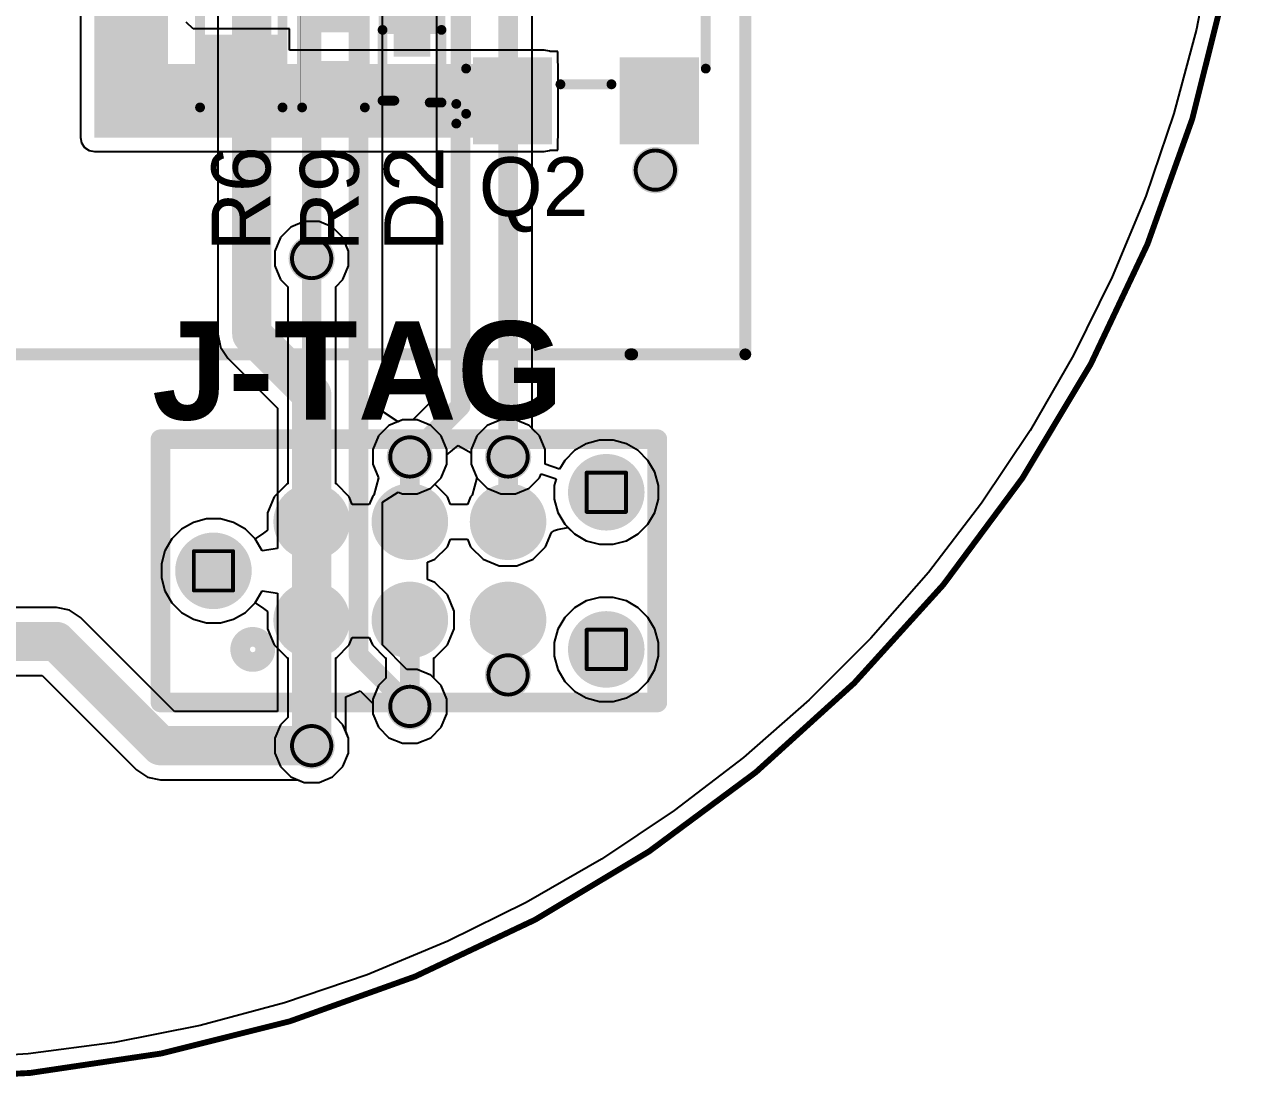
# Model space of a CAD drawing. Header units: inches. Extents: x -18 to 345, y -18 to 43.
# Drawn here: x 1.65 to 17.54, y -17.54 to -3.86 of the extents above; entities that cross this region are included whole.
import ezdxf

# ---------------------------------------------------------------- set-up
doc = ezdxf.new("R2010")
doc.units = ezdxf.units.IN
for name, color, linetype in [('Board Outline', 216, 'Continuous'), ('Bottom Layer', 5, 'Continuous'), ('Bottom Overlay', 54, 'Continuous'), ('Bottom Solder', 6, 'Continuous'), ('Drill Drawing', 1, 'Continuous'), ('Pad Holes', 156, 'Continuous'), ('Top Layer', 1, 'Continuous'), ('Top Overlay', 2, 'Continuous'), ('Top Paste', 8, 'Continuous'), ('Top Solder', 216, 'Continuous'), ('Via Holes', 16, 'Continuous')]:
    doc.layers.add(name, color=color, linetype=linetype)
doc.styles.add('Arial', font='', dxfattribs={"height": 0.2})
doc.styles.add('Arial_Bold', font='', dxfattribs={"height": 0.2})
doc.styles.get('Arial').set_extended_font_data('Arial')
doc.styles.get('Arial_Bold').set_extended_font_data('Arial', bold=True)

# ---------------------------------------------------------------- blocks, each defined once
blk = doc.blocks.new('R___0402_12')
at = {"layer": 'Top Layer'}
for points in [[(-0.699, -0.318), (-0.699, 0.317), (-0.241, 0.317), (-0.241, -0.318)], [(0.241, -0.318), (0.241, 0.317), (0.699, 0.317), (0.699, -0.318)]]:
    blk.add_hatch(color=1, dxfattribs=at).paths.add_polyline_path(points)
at = {"layer": 'Top Paste'}
for points in [[(-0.699, -0.318), (-0.699, 0.317), (-0.241, 0.317), (-0.241, -0.318)], [(0.241, -0.318), (0.241, 0.317), (0.699, 0.317), (0.699, -0.318)]]:
    blk.add_hatch(color=8, dxfattribs=at).paths.add_polyline_path(points)
at = {"layer": 'Top Solder'}
for points in [[(-0.754, -0.373), (-0.754, 0.373), (-0.186, 0.373), (-0.186, -0.373)], [(0.186, -0.373), (0.186, 0.373), (0.754, 0.373), (0.754, -0.373)]]:
    blk.add_hatch(color=216, dxfattribs=at).paths.add_polyline_path(points)
at = {"layer": 'Top Overlay'}
for points in [[(-0.787, -0.406, 0.127, 0.127, 0), (-0.787, 0.406, 0.127, 0.127, 0)], [(0.787, 0.406, 0.127, 0.127, 0), (-0.787, 0.406, 0.127, 0.127, 0)], [(0.787, -0.406, 0.127, 0.127, 0), (0.787, 0.406, 0.127, 0.127, 0)], [(0.787, -0.406, 0.127, 0.127, 0), (-0.787, -0.406, 0.127, 0.127, 0)], [(0.813, -0.432, 0.00323, 0.00323, 0), (-0.813, -0.432, 0.00323, 0.00323, 0)]]:
    blk.add_lwpolyline(points, format="xyseb", dxfattribs=at)
for points in [[(-0.819, 0.406, 0.0635, 0.0635, 1), (-0.756, 0.406, 0.0635, 0.0635, 1)], [(-0.819, 0.406, 0.0635, 0.0635, 1), (-0.756, 0.406, 0.0635, 0.0635, 1)], [(0.756, 0.406, 0.0635, 0.0635, 1), (0.819, 0.406, 0.0635, 0.0635, 1)], [(0.756, 0.406, 0.0635, 0.0635, 1), (0.819, 0.406, 0.0635, 0.0635, 1)], [(-0.819, -0.406, 0.0635, 0.0635, 1), (-0.756, -0.406, 0.0635, 0.0635, 1)], [(-0.819, -0.406, 0.0635, 0.0635, 1), (-0.756, -0.406, 0.0635, 0.0635, 1)], [(-0.814, -0.432, 0.00161, 0.00161, 1), (-0.812, -0.432, 0.00161, 0.00161, 1)], [(0.756, -0.406, 0.0635, 0.0635, 1), (0.819, -0.406, 0.0635, 0.0635, 1)], [(0.756, -0.406, 0.0635, 0.0635, 1), (0.819, -0.406, 0.0635, 0.0635, 1)], [(0.812, -0.432, 0.00161, 0.00161, 1), (0.814, -0.432, 0.00161, 0.00161, 1)]]:
    blk.add_lwpolyline(points, format="xyseb", close=True, dxfattribs=at)
blk = doc.blocks.new('R___0603_15')
at = {"layer": 'Top Layer'}
for points in [[(-0.381, 0.4445), (-0.381, -0.4445), (-1.143, -0.4445), (-1.143, 0.4445)], [(1.143, 0.4445), (1.143, -0.4445), (0.381, -0.4445), (0.381, 0.4445)]]:
    blk.add_hatch(color=1, dxfattribs=at).paths.add_polyline_path(points)
at = {"layer": 'Top Paste'}
for points in [[(-0.381, 0.4445), (-0.381, -0.4445), (-1.143, -0.4445), (-1.143, 0.4445)], [(1.143, 0.4445), (1.143, -0.4445), (0.381, -0.4445), (0.381, 0.4445)]]:
    blk.add_hatch(color=8, dxfattribs=at).paths.add_polyline_path(points)
at = {"layer": 'Top Solder'}
for points in [[(-0.2794, 0.5461), (-0.2794, -0.5461), (-1.2446, -0.5461), (-1.2446, 0.5461)], [(1.2446, 0.5461), (1.2446, -0.5461), (0.2794, -0.5461), (0.2794, 0.5461)]]:
    blk.add_hatch(color=216, dxfattribs=at).paths.add_polyline_path(points)
at = {"layer": 'Top Overlay'}
for points in [[(-1.2192, 0.5334, 0.127, 0.127, 0), (1.2192, 0.5334, 0.127, 0.127, 0)], [(-1.2192, 0.5334, 0.127, 0.127, 0), (-1.2192, -0.5334, 0.127, 0.127, 0)], [(1.2192, 0.5334, 0.127, 0.127, 0), (1.2192, -0.5334, 0.127, 0.127, 0)], [(-1.2192, -0.5334, 0.127, 0.127, 0), (1.2192, -0.5334, 0.127, 0.127, 0)]]:
    blk.add_lwpolyline(points, format="xyseb", dxfattribs=at)
for points in [[(-1.25095, 0.5334, 0.0635, 0.0635, 1), (-1.18745, 0.5334, 0.0635, 0.0635, 1)], [(-1.25095, 0.5334, 0.0635, 0.0635, 1), (-1.18745, 0.5334, 0.0635, 0.0635, 1)], [(1.18745, 0.5334, 0.0635, 0.0635, 1), (1.25095, 0.5334, 0.0635, 0.0635, 1)], [(1.18745, 0.5334, 0.0635, 0.0635, 1), (1.25095, 0.5334, 0.0635, 0.0635, 1)], [(-1.25095, -0.5334, 0.0635, 0.0635, 1), (-1.18745, -0.5334, 0.0635, 0.0635, 1)], [(-1.25095, -0.5334, 0.0635, 0.0635, 1), (-1.18745, -0.5334, 0.0635, 0.0635, 1)], [(1.18745, -0.5334, 0.0635, 0.0635, 1), (1.25095, -0.5334, 0.0635, 0.0635, 1)], [(1.18745, -0.5334, 0.0635, 0.0635, 1), (1.25095, -0.5334, 0.0635, 0.0635, 1)]]:
    blk.add_lwpolyline(points, format="xyseb", close=True, dxfattribs=at)
blk = doc.blocks.new('SOT_23_21')
at = {"layer": 'Top Layer'}
for points in [[(-0.41, 1.46), (0.41, 1.46), (0.41, 0.54), (-0.41, 0.54)], [(-1.36, -0.54), (-0.54, -0.54), (-0.54, -1.46), (-1.36, -1.46)], [(0.54, -0.54), (1.36, -0.54), (1.36, -1.46), (0.54, -1.46)]]:
    blk.add_hatch(color=1, dxfattribs=at).paths.add_polyline_path(points)
at = {"layer": 'Top Paste'}
for points in [[(-0.41, 1.46), (0.41, 1.46), (0.41, 0.54), (-0.41, 0.54)], [(-1.36, -0.54), (-0.54, -0.54), (-0.54, -1.46), (-1.36, -1.46)], [(0.54, -0.54), (1.36, -0.54), (1.36, -1.46), (0.54, -1.46)]]:
    blk.add_hatch(color=8, dxfattribs=at).paths.add_polyline_path(points)
at = {"layer": 'Top Solder'}
for points in [[(-0.512, 1.562), (0.512, 1.562), (0.512, 0.438), (-0.512, 0.438)], [(-1.462, -0.438), (-0.438, -0.438), (-0.438, -1.562), (-1.462, -1.562)], [(0.438, -0.438), (1.462, -0.438), (1.462, -1.562), (0.438, -1.562)]]:
    blk.add_hatch(color=216, dxfattribs=at).paths.add_polyline_path(points)
at = {"layer": 'Top Overlay'}
for points in [[(-1.549, -0.584, 0.127, 0.127, 0), (-1.549, 0.813, 0.127, 0.127, 0)], [(-1.549, 0.813, 0.127, 0.127, 0), (-0.559, 0.813, 0.127, 0.127, 0)], [(0.559, 0.813, 0.127, 0.127, 0), (1.549, 0.813, 0.127, 0.127, 0)], [(1.549, -0.584, 0.127, 0.127, 0), (1.549, 0.813, 0.127, 0.127, 0)], [(-0.33, -0.787, 0.127, 0.127, 0), (0.33, -0.787, 0.127, 0.127, 0)], [(-1.676, -1.041, 0.127, 0.127, 0), (-1.549, -1.168, 0.127, 0.127, 0)], [(-1.676, -1.295, 0.127, 0.127, 0), (-1.676, -1.041, 0.127, 0.127, 0)], [(-1.676, -1.295, 0.127, 0.127, 0), (-1.549, -1.168, 0.127, 0.127, 0)]]:
    blk.add_lwpolyline(points, format="xyseb", dxfattribs=at)
for points in [[(-1.581, 0.813, 0.0635, 0.0635, 1), (-1.518, 0.813, 0.0635, 0.0635, 1)], [(-1.581, 0.813, 0.0635, 0.0635, 1), (-1.518, 0.813, 0.0635, 0.0635, 1)], [(-0.591, 0.813, 0.0635, 0.0635, 1), (-0.527, 0.813, 0.0635, 0.0635, 1)], [(0.527, 0.813, 0.0635, 0.0635, 1), (0.591, 0.813, 0.0635, 0.0635, 1)], [(1.518, 0.813, 0.0635, 0.0635, 1), (1.581, 0.813, 0.0635, 0.0635, 1)], [(1.518, 0.813, 0.0635, 0.0635, 1), (1.581, 0.813, 0.0635, 0.0635, 1)], [(-1.581, -0.584, 0.0635, 0.0635, 1), (-1.518, -0.584, 0.0635, 0.0635, 1)], [(1.518, -0.584, 0.0635, 0.0635, 1), (1.581, -0.584, 0.0635, 0.0635, 1)], [(-0.362, -0.787, 0.0635, 0.0635, 1), (-0.298, -0.787, 0.0635, 0.0635, 1)], [(0.298, -0.787, 0.0635, 0.0635, 1), (0.362, -0.787, 0.0635, 0.0635, 1)], [(-1.708, -1.041, 0.0635, 0.0635, 1), (-1.645, -1.041, 0.0635, 0.0635, 1)], [(-1.708, -1.041, 0.0635, 0.0635, 1), (-1.645, -1.041, 0.0635, 0.0635, 1)], [(-1.581, -1.168, 0.0635, 0.0635, 1), (-1.518, -1.168, 0.0635, 0.0635, 1)], [(-1.581, -1.168, 0.0635, 0.0635, 1), (-1.518, -1.168, 0.0635, 0.0635, 1)], [(-1.708, -1.295, 0.0635, 0.0635, 1), (-1.645, -1.295, 0.0635, 0.0635, 1)], [(-1.708, -1.295, 0.0635, 0.0635, 1), (-1.645, -1.295, 0.0635, 0.0635, 1)]]:
    blk.add_lwpolyline(points, format="xyseb", close=True, dxfattribs=at)
blk = doc.blocks.new('CR2032_BS_6_1_B_25')
at = {"layer": 'Bottom Overlay'}
for points in [[(10.967, -8.122, 0.152, 0.152, 0), (10.967, -2.029, 0.152, 0.152, 0)], [(-11.286, -8.122, 0.152, 0.152, 0), (10.967, -8.122, 0.152, 0.152, 0)], [(9.481, -8.122, 0.152, 0.152, 0), (9.505, -8.122, 0.152, 0.152, 0)]]:
    blk.add_lwpolyline(points, format="xyseb", dxfattribs=at)
for points in [[(9.443, -8.122, 0.076, 0.076, 1), (9.519, -8.122, 0.076, 0.076, 1)], [(9.467, -8.122, 0.076, 0.076, 1), (9.543, -8.122, 0.076, 0.076, 1)], [(10.929, -8.122, 0.0762, 0.0762, 1), (11.005, -8.122, 0.0762, 0.0762, 1)], [(10.929, -8.122, 0.0762, 0.0762, 1), (11.005, -8.122, 0.0762, 0.0762, 1)]]:
    blk.add_lwpolyline(points, format="xyseb", close=True, dxfattribs=at)
blk = doc.blocks.new('TC2030_IDC_NL__26')
at = {"layer": 'Bottom Solder'}
h = blk.add_hatch(color=6, dxfattribs=at)
edge = h.paths.add_edge_path()
edge.add_arc((2.54, 1.016), 0.102, 0, 360)
h = blk.add_hatch(color=6, dxfattribs=at)
edge = h.paths.add_edge_path()
edge.add_arc((-2.54, 0), 0.102, 0, 360)
h = blk.add_hatch(color=6, dxfattribs=at)
edge = h.paths.add_edge_path()
edge.add_arc((2.54, -1.016), 0.102, 0, 360)
at = {"layer": 'Pad Holes'}
h = blk.add_hatch(color=7, dxfattribs=at)
edge = h.paths.add_edge_path()
edge.add_arc((2.54, 1.016), 0.495, 0, 360)
h = blk.add_hatch(color=7, dxfattribs=at)
edge = h.paths.add_edge_path()
edge.add_arc((-2.54, 0), 0.495, 0, 360)
h = blk.add_hatch(color=7, dxfattribs=at)
edge = h.paths.add_edge_path()
edge.add_arc((2.54, -1.016), 0.495, 0, 360)
at = {"layer": 'Top Layer'}
h = blk.add_hatch(color=1, dxfattribs=at)
edge = h.paths.add_edge_path()
edge.add_arc((-1.27, 0.635), 0.393, 0, 360)
h = blk.add_hatch(color=1, dxfattribs=at)
edge = h.paths.add_edge_path()
edge.add_arc((0, 0.635), 0.393, 0, 360)
h = blk.add_hatch(color=1, dxfattribs=at)
edge = h.paths.add_edge_path()
edge.add_arc((1.27, 0.635), 0.393, 0, 360)
h = blk.add_hatch(color=1, dxfattribs=at)
edge = h.paths.add_edge_path()
edge.add_arc((-1.27, -0.635), 0.393, 0, 360)
h = blk.add_hatch(color=1, dxfattribs=at)
edge = h.paths.add_edge_path()
edge.add_arc((-1.27, -0.635), 0.393, 0, 360)
h = blk.add_hatch(color=1, dxfattribs=at)
edge = h.paths.add_edge_path()
edge.add_arc((0, -0.635), 0.393, 0, 360)
h = blk.add_hatch(color=1, dxfattribs=at)
edge = h.paths.add_edge_path()
edge.add_arc((1.27, -0.635), 0.393, 0, 360)
at = {"layer": 'Top Paste'}
h = blk.add_hatch(color=8, dxfattribs=at)
edge = h.paths.add_edge_path()
edge.add_arc((-1.27, 0.635), 0.393, 0, 360)
h = blk.add_hatch(color=8, dxfattribs=at)
edge = h.paths.add_edge_path()
edge.add_arc((0, 0.635), 0.393, 0, 360)
h = blk.add_hatch(color=8, dxfattribs=at)
edge = h.paths.add_edge_path()
edge.add_arc((1.27, 0.635), 0.393, 0, 360)
h = blk.add_hatch(color=8, dxfattribs=at)
edge = h.paths.add_edge_path()
edge.add_arc((-1.27, -0.635), 0.393, 0, 360)
h = blk.add_hatch(color=8, dxfattribs=at)
edge = h.paths.add_edge_path()
edge.add_arc((-1.27, -0.635), 0.393, 0, 360)
h = blk.add_hatch(color=8, dxfattribs=at)
edge = h.paths.add_edge_path()
edge.add_arc((0, -0.635), 0.393, 0, 360)
h = blk.add_hatch(color=8, dxfattribs=at)
edge = h.paths.add_edge_path()
edge.add_arc((1.27, -0.635), 0.393, 0, 360)
at = {"layer": 'Top Solder'}
h = blk.add_hatch(color=216, dxfattribs=at)
edge = h.paths.add_edge_path()
edge.add_arc((-1.27, 0.635), 0.495, 0, 360)
h = blk.add_hatch(color=216, dxfattribs=at)
edge = h.paths.add_edge_path()
edge.add_arc((0, 0.635), 0.495, 0, 360)
h = blk.add_hatch(color=216, dxfattribs=at)
edge = h.paths.add_edge_path()
edge.add_arc((1.27, 0.635), 0.495, 0, 360)
h = blk.add_hatch(color=216, dxfattribs=at)
edge = h.paths.add_edge_path()
edge.add_arc((2.54, 1.016), 0.102, 0, 360)
h = blk.add_hatch(color=216, dxfattribs=at)
edge = h.paths.add_edge_path()
edge.add_arc((-2.54, 0), 0.102, 0, 360)
h = blk.add_hatch(color=216, dxfattribs=at)
edge = h.paths.add_edge_path()
edge.add_arc((-1.27, -0.635), 0.495, 0, 360)
h = blk.add_hatch(color=216, dxfattribs=at)
edge = h.paths.add_edge_path()
edge.add_arc((-1.27, -0.635), 0.495, 0, 360)
h = blk.add_hatch(color=216, dxfattribs=at)
edge = h.paths.add_edge_path()
edge.add_arc((0, -0.635), 0.495, 0, 360)
h = blk.add_hatch(color=216, dxfattribs=at)
edge = h.paths.add_edge_path()
edge.add_arc((1.27, -0.635), 0.495, 0, 360)
h = blk.add_hatch(color=216, dxfattribs=at)
edge = h.paths.add_edge_path()
edge.add_arc((2.54, -1.016), 0.102, 0, 360)
at = {"layer": 'Top Overlay'}
for points in [[(-3.226, -1.702, 0.254, 0.254, 0), (-3.226, 1.702, 0.254, 0.254, 0)], [(-3.226, 1.702, 0.254, 0.254, 0), (3.2, 1.702, 0.254, 0.254, 0)], [(3.2, -1.702, 0.254, 0.254, 0), (3.2, 1.702, 0.254, 0.254, 0)], [(-3.226, -1.702, 0.254, 0.254, 0), (3.2, -1.702, 0.254, 0.254, 0)]]:
    blk.add_lwpolyline(points, format="xyseb", dxfattribs=at)
for points in [[(-3.289, 1.702, 0.127, 0.127, 1), (-3.162, 1.702, 0.127, 0.127, 1)], [(-3.289, 1.702, 0.127, 0.127, 1), (-3.162, 1.702, 0.127, 0.127, 1)], [(3.137, 1.702, 0.127, 0.127, 1), (3.264, 1.702, 0.127, 0.127, 1)], [(3.137, 1.702, 0.127, 0.127, 1), (3.264, 1.702, 0.127, 0.127, 1)], [(-1.869, -1.016, 0.254, 0.254, 1), (-2.195, -1.016, 0.254, 0.254, 1)], [(-2.258, -1.016, 0.127, 0.127, 1), (-2.131, -1.016, 0.127, 0.127, 1)], [(-1.933, -1.016, 0.127, 0.127, 1), (-1.806, -1.016, 0.127, 0.127, 1)], [(-3.289, -1.702, 0.127, 0.127, 1), (-3.162, -1.702, 0.127, 0.127, 1)], [(-3.289, -1.702, 0.127, 0.127, 1), (-3.162, -1.702, 0.127, 0.127, 1)], [(3.137, -1.702, 0.127, 0.127, 1), (3.264, -1.702, 0.127, 0.127, 1)], [(3.137, -1.702, 0.127, 0.127, 1), (3.264, -1.702, 0.127, 0.127, 1)]]:
    blk.add_lwpolyline(points, format="xyseb", close=True, dxfattribs=at)
blk = doc.blocks.new('SOD_923__27')
at = {"layer": 'Top Layer'}
for points in [[(-0.24, -0.135), (-0.6, -0.135), (-0.6, 0.135), (-0.24, 0.135)], [(0.6, -0.135), (0.24, -0.135), (0.24, 0.135), (0.6, 0.135)]]:
    blk.add_hatch(color=1, dxfattribs=at).paths.add_polyline_path(points)
at = {"layer": 'Top Overlay'}
for points in [[(-1.117, -0.431), (-0.635, -0.431), (-0.635, 0.432), (-1.117, 0.432)], [(-1.117, 0.178), (-0.431, 0.178), (-0.431, 0.432), (-1.117, 0.432)], [(-1.117, -0.431), (-0.431, -0.431), (-0.431, -0.177), (-1.117, -0.177)]]:
    blk.add_hatch(color=2, dxfattribs=at).paths.add_polyline_path(points)
at = {"layer": 'Top Paste'}
for points in [[(-0.24, -0.135), (-0.6, -0.135), (-0.6, 0.135), (-0.24, 0.135)], [(0.6, -0.135), (0.24, -0.135), (0.24, 0.135), (0.6, 0.135)]]:
    blk.add_hatch(color=8, dxfattribs=at).paths.add_polyline_path(points)
at = {"layer": 'Top Solder'}
for points in [[(-0.138, -0.237), (-0.702, -0.237), (-0.702, 0.237), (-0.138, 0.237)], [(0.702, -0.237), (0.138, -0.237), (0.138, 0.237), (0.702, 0.237)]]:
    blk.add_hatch(color=216, dxfattribs=at).paths.add_polyline_path(points)
at = {"layer": 'Top Overlay'}
for points in [[(0.457, 0.381, 0.127, 0.127, 0), (-0.483, 0.381, 0.127, 0.127, 0)], [(0.457, 0.229, 0.127, 0.127, 0), (0.457, 0.381, 0.127, 0.127, 0)], [(0.432, -0.381, 0.127, 0.127, 0), (-0.483, -0.381, 0.127, 0.127, 0)], [(0.432, -0.381, 0.127, 0.127, 0), (0.432, -0.229, 0.127, 0.127, 0)]]:
    blk.add_lwpolyline(points, format="xyseb", dxfattribs=at)
for points in [[(-0.514, 0.381, 0.0635, 0.0635, 1), (-0.451, 0.381, 0.0635, 0.0635, 1)], [(0.425, 0.381, 0.0635, 0.0635, 1), (0.489, 0.381, 0.0635, 0.0635, 1)], [(0.425, 0.381, 0.0635, 0.0635, 1), (0.489, 0.381, 0.0635, 0.0635, 1)], [(0.425, 0.229, 0.0635, 0.0635, 1), (0.489, 0.229, 0.0635, 0.0635, 1)], [(-0.514, -0.381, 0.0635, 0.0635, 1), (-0.451, -0.381, 0.0635, 0.0635, 1)], [(0.4, -0.229, 0.0635, 0.0635, 1), (0.464, -0.229, 0.0635, 0.0635, 1)], [(0.4, -0.381, 0.0635, 0.0635, 1), (0.464, -0.381, 0.0635, 0.0635, 1)], [(0.4, -0.381, 0.0635, 0.0635, 1), (0.464, -0.381, 0.0635, 0.0635, 1)]]:
    blk.add_lwpolyline(points, format="xyseb", close=True, dxfattribs=at)

msp = doc.modelspace()

# ---------------------------------------------------------------- hatches: boundary and pattern name
at = {"layer": 'Bottom Layer'}
h = msp.add_hatch(color=5, dxfattribs=at)
edge = h.paths.add_edge_path()
edge.add_arc((9.804, -5.74), 0.3, 0, 360)
h = msp.add_hatch(color=5, dxfattribs=at)
edge = h.paths.add_edge_path()
edge.add_arc((5.359, -6.883), 0.3, 0, 360)
h = msp.add_hatch(color=5, dxfattribs=at)
edge = h.paths.add_edge_path()
edge.add_arc((6.629, -9.449), 0.3, 0, 360)
h = msp.add_hatch(color=5, dxfattribs=at)
edge = h.paths.add_edge_path()
edge.add_arc((7.899, -9.449), 0.3, 0, 360)
h = msp.add_hatch(color=5, dxfattribs=at)
edge = h.paths.add_edge_path()
edge.add_arc((7.899, -12.268), 0.3, 0, 360)
h = msp.add_hatch(color=5, dxfattribs=at)
edge = h.paths.add_edge_path()
edge.add_arc((6.629, -12.675), 0.3, 0, 360)
h = msp.add_hatch(color=5, dxfattribs=at)
edge = h.paths.add_edge_path()
edge.add_arc((5.359, -13.183), 0.3, 0, 360)
at = {"layer": 'Top Layer'}
for points in [[(2.55, -5.319), (3.5, -5.319), (3.5, -1.5), (2.55, -1.5)], [(8.366, -5.319), (8.366, -4.369), (2.55, -4.369), (2.55, -5.319)]]:
    msp.add_hatch(color=1, dxfattribs=at).paths.add_polyline_path(points)
h = msp.add_hatch(color=1, dxfattribs=at)
edge = h.paths.add_edge_path()
edge.add_arc((9.804, -5.74), 0.3, 0, 360)
h = msp.add_hatch(color=1, dxfattribs=at)
edge = h.paths.add_edge_path()
edge.add_arc((5.359, -6.883), 0.3, 0, 360)
h = msp.add_hatch(color=1, dxfattribs=at)
edge = h.paths.add_edge_path()
edge.add_arc((6.629, -9.449), 0.3, 0, 360)
h = msp.add_hatch(color=1, dxfattribs=at)
edge = h.paths.add_edge_path()
edge.add_arc((7.899, -9.449), 0.3, 0, 360)
h = msp.add_hatch(color=1, dxfattribs=at)
edge = h.paths.add_edge_path()
edge.add_arc((7.899, -12.268), 0.3, 0, 360)
h = msp.add_hatch(color=1, dxfattribs=at)
edge = h.paths.add_edge_path()
edge.add_arc((6.629, -12.675), 0.3, 0, 360)
h = msp.add_hatch(color=1, dxfattribs=at)
edge = h.paths.add_edge_path()
edge.add_arc((5.359, -13.183), 0.3, 0, 360)
at = {"layer": 'Via Holes'}
h = msp.add_hatch(color=7, dxfattribs=at)
edge = h.paths.add_edge_path()
edge.add_arc((9.804, -5.74), 0.15, 0, 360)
h = msp.add_hatch(color=7, dxfattribs=at)
edge = h.paths.add_edge_path()
edge.add_arc((5.359, -6.883), 0.15, 0, 360)
h = msp.add_hatch(color=7, dxfattribs=at)
edge = h.paths.add_edge_path()
edge.add_arc((6.629, -9.449), 0.15, 0, 360)
h = msp.add_hatch(color=7, dxfattribs=at)
edge = h.paths.add_edge_path()
edge.add_arc((7.899, -9.449), 0.15, 0, 360)
h = msp.add_hatch(color=7, dxfattribs=at)
edge = h.paths.add_edge_path()
edge.add_arc((7.899, -12.268), 0.15, 0, 360)
h = msp.add_hatch(color=7, dxfattribs=at)
edge = h.paths.add_edge_path()
edge.add_arc((6.629, -12.675), 0.15, 0, 360)
h = msp.add_hatch(color=7, dxfattribs=at)
edge = h.paths.add_edge_path()
edge.add_arc((5.359, -13.183), 0.15, 0, 360)

# ---------------------------------------------------------------- linework, layer by layer
at = {"layer": 'Board Outline'}
msp.add_lwpolyline([(17.5, 0, 0.076, 0.076, 1), (-17.5, 0, 0.076, 0.076, 1)], format="xyseb", close=True, dxfattribs=at)
at = {"layer": 'Bottom Layer'}
for p, q in [((8.21, -9.084), (8.21, 8.855)), ((6.275, -8.862), (6.275, -0.924)), ((6.974, -0.906), (6.974, -8.664)), ((4.145, -1.25), (4.145, -7.861)), ((17.02, -2.81), (16.8, -3.917)), ((16.8, -3.917), (16.507, -5.008)), ((16.507, -5.008), (16.145, -6.076)), ((16.145, -6.076), (15.713, -7.119)), ((15.713, -7.119), (15.213, -8.132)), ((4.145, -7.861), (4.178, -8.03)), ((4.178, -8.03), (4.274, -8.173)), ((4.274, -8.173), (4.919, -8.818)), ((15.213, -8.132), (14.649, -9.109)), ((6.974, -8.664), (6.668, -8.971)), ((4.919, -8.818), (4.919, -10.632)), ((6.478, -8.994), (6.275, -8.862)), ((6.534, -8.971), (6.478, -8.994)), ((6.668, -8.971), (6.534, -8.971)), ((8.304, -9.178), (8.21, -9.084)), ((8.377, -9.354), (8.304, -9.178)), ((14.649, -9.109), (14.022, -10.048)), ((7.107, -9.422), (7.252, -9.303)), ((7.252, -9.303), (7.422, -9.395)), ((8.377, -9.477), (8.377, -9.354)), ((8.756, -9.367), (8.631, -9.493)), ((8.91, -9.279), (8.756, -9.367)), ((9.081, -9.233), (8.91, -9.279)), ((9.258, -9.233), (9.081, -9.233)), ((9.429, -9.279), (9.258, -9.233)), ((9.583, -9.367), (9.429, -9.279)), ((9.708, -9.493), (9.583, -9.367)), ((7.107, -9.544), (7.107, -9.422)), ((7.422, -9.395), (7.422, -9.544)), ((8.377, -9.544), (8.377, -9.477)), ((8.631, -9.493), (8.565, -9.606)), ((9.797, -9.646), (9.708, -9.493)), ((7.034, -9.719), (7.107, -9.544)), ((7.422, -9.544), (7.494, -9.719)), ((8.304, -9.719), (8.326, -9.668)), ((8.326, -9.668), (8.519, -9.734)), ((8.565, -9.606), (8.377, -9.544)), ((9.843, -9.817), (9.797, -9.646)), ((6.9, -9.854), (7.034, -9.719)), ((7.494, -9.719), (7.629, -9.854)), ((8.17, -9.854), (8.304, -9.719)), ((8.519, -9.734), (8.496, -9.817)), ((8.496, -9.817), (8.496, -9.995)), ((9.843, -9.995), (9.843, -9.817)), ((6.275, -10.036), (6.478, -9.903)), ((6.478, -9.903), (6.534, -9.927)), ((6.534, -9.927), (6.724, -9.927)), ((6.724, -9.927), (6.9, -9.854)), ((7.629, -9.854), (7.804, -9.927)), ((7.804, -9.927), (7.994, -9.927)), ((7.994, -9.927), (8.17, -9.854)), ((8.496, -9.995), (8.542, -10.166)), ((9.797, -10.166), (9.843, -9.995)), ((6.275, -11.881), (6.275, -10.036)), ((8.542, -10.166), (8.631, -10.319)), ((9.708, -10.319), (9.797, -10.166)), ((14.022, -10.048), (13.335, -10.943)), ((3.83, -10.295), (3.676, -10.383)), ((4.001, -10.249), (3.83, -10.295)), ((4.178, -10.249), (4.001, -10.249)), ((4.349, -10.295), (4.178, -10.249)), ((4.503, -10.383), (4.349, -10.295)), ((8.631, -10.319), (8.756, -10.445)), ((9.583, -10.445), (9.708, -10.319)), ((3.676, -10.383), (3.551, -10.509)), ((4.628, -10.509), (4.503, -10.383)), ((8.756, -10.445), (8.91, -10.533)), ((9.429, -10.533), (9.583, -10.445)), ((3.551, -10.509), (3.462, -10.662)), ((4.717, -10.662), (4.628, -10.509)), ((4.919, -10.632), (4.717, -10.662)), ((8.91, -10.533), (9.081, -10.579)), ((9.081, -10.579), (9.258, -10.579)), ((9.258, -10.579), (9.429, -10.533)), ((3.462, -10.662), (3.416, -10.833)), ((3.416, -10.833), (3.416, -11.011)), ((13.335, -10.943), (12.59, -11.792)), ((3.416, -11.011), (3.462, -11.182)), ((3.462, -11.182), (3.551, -11.335)), ((4.628, -11.335), (4.717, -11.182)), ((4.717, -11.182), (4.919, -11.212)), ((4.919, -11.212), (4.919, -12.742)), ((9.081, -11.265), (8.91, -11.311)), ((9.258, -11.265), (9.081, -11.265)), ((9.429, -11.311), (9.258, -11.265)), ((2.058, -11.396), (-2.709, -11.396)), ((2.226, -11.43), (2.058, -11.396)), ((2.369, -11.525), (2.226, -11.43)), ((3.551, -11.335), (3.676, -11.461)), ((4.503, -11.461), (4.628, -11.335)), ((8.756, -11.399), (8.631, -11.525)), ((8.91, -11.311), (8.756, -11.399)), ((9.583, -11.399), (9.429, -11.311)), ((9.708, -11.525), (9.583, -11.399)), ((3.586, -12.742), (2.369, -11.525)), ((3.676, -11.461), (3.83, -11.549)), ((3.83, -11.549), (4.001, -11.595)), ((4.001, -11.595), (4.178, -11.595)), ((4.178, -11.595), (4.349, -11.549)), ((4.349, -11.549), (4.503, -11.461)), ((8.631, -11.525), (8.542, -11.678)), ((9.797, -11.678), (9.708, -11.525)), ((8.542, -11.678), (8.496, -11.849)), ((9.843, -11.849), (9.797, -11.678)), ((6.591, -12.197), (6.275, -11.881)), ((8.496, -11.849), (8.496, -12.027)), ((9.843, -12.027), (9.843, -11.849)), ((12.59, -11.792), (11.792, -12.59)), ((8.496, -12.027), (8.542, -12.198)), ((9.797, -12.198), (9.843, -12.027)), ((6.724, -12.197), (6.591, -12.197)), ((6.9, -12.27), (6.724, -12.197)), ((8.542, -12.198), (8.631, -12.351)), ((9.708, -12.351), (9.797, -12.198)), ((-2.964, -12.277), (1.875, -12.277)), ((1.875, -12.277), (3.093, -13.494)), ((7.034, -12.404), (6.9, -12.27)), ((8.631, -12.351), (8.756, -12.477)), ((9.583, -12.477), (9.708, -12.351)), ((5.8, -12.55), (5.987, -12.472)), ((5.8, -12.997), (5.8, -12.55)), ((5.987, -12.472), (6.152, -12.636)), ((7.107, -12.58), (7.034, -12.404)), ((8.756, -12.477), (8.91, -12.565)), ((9.429, -12.565), (9.583, -12.477)), ((6.152, -12.636), (6.152, -12.77)), ((7.107, -12.77), (7.107, -12.58)), ((8.91, -12.565), (9.081, -12.611)), ((9.081, -12.611), (9.258, -12.611)), ((9.258, -12.611), (9.429, -12.565)), ((11.792, -12.59), (10.943, -13.335)), ((4.919, -12.742), (3.586, -12.742)), ((6.152, -12.77), (6.224, -12.945)), ((7.034, -12.945), (7.107, -12.77)), ((5.837, -13.088), (5.8, -12.997)), ((6.224, -12.945), (6.359, -13.08)), ((6.9, -13.08), (7.034, -12.945)), ((5.837, -13.278), (5.837, -13.088)), ((6.359, -13.08), (6.534, -13.152)), ((6.534, -13.152), (6.724, -13.152)), ((6.724, -13.152), (6.9, -13.08)), ((5.764, -13.453), (5.837, -13.278)), ((10.943, -13.335), (10.048, -14.022)), ((3.093, -13.494), (3.235, -13.589)), ((5.63, -13.588), (5.764, -13.453)), ((3.235, -13.589), (3.404, -13.623)), ((3.404, -13.623), (5.174, -13.623)), ((5.174, -13.623), (5.264, -13.66)), ((5.264, -13.66), (5.454, -13.66)), ((5.454, -13.66), (5.63, -13.588)), ((10.048, -14.022), (9.109, -14.649)), ((9.109, -14.649), (8.132, -15.213)), ((8.132, -15.213), (7.119, -15.713)), ((7.119, -15.713), (6.076, -16.145)), ((6.076, -16.145), (5.008, -16.507)), ((5.008, -16.507), (3.917, -16.8)), ((3.917, -16.8), (2.81, -17.02)), ((2.81, -17.02), (1.691, -17.167)), ((1.691, -17.167), (0.564, -17.241))]:
    msp.add_line(p, q, dxfattribs=at)
for points in [[(7.285, -8.793, 0.254, 0.254, 0), (7.285, 11.4, 0.254, 0.254, 0)], [(5.964, -12.009, 0.254, 0.254, 0), (5.964, 9.502, 0.254, 0.254, 0)], [(5.359, -6.883, 0.254, 0.254, 0), (5.359, 9.259, 0.254, 0.254, 0)], [(7.899, -9.449, 0.254, 0.254, 0), (7.899, 9.22, 0.254, 0.254, 0)], [(4.585, -7.861, 0.508, 0.508, 0), (4.585, 6.109, 0.508, 0.508, 0)], [(4.585, -7.861, 0.508, 0.508, 0), (5.359, -8.636, 0.508, 0.508, 0)], [(5.359, -13.183, 0.508, 0.508, 0), (5.359, -8.636, 0.508, 0.508, 0)], [(6.629, -9.449, 0.254, 0.254, 0), (7.285, -8.793, 0.254, 0.254, 0)], [(-3.15, -11.836, 0.508, 0.508, 0), (2.058, -11.836, 0.508, 0.508, 0)], [(2.058, -11.836, 0.508, 0.508, 0), (3.404, -13.183, 0.508, 0.508, 0)], [(5.964, -12.009, 0.254, 0.254, 0), (6.629, -12.675, 0.254, 0.254, 0)], [(3.404, -13.183, 0.508, 0.508, 0), (5.359, -13.183, 0.508, 0.508, 0)]]:
    msp.add_lwpolyline(points, format="xyseb", dxfattribs=at)
for points in [[(5.296, -6.883, 0.127, 0.127, 1), (5.423, -6.883, 0.127, 0.127, 1)], [(4.458, -7.861, 0.254, 0.254, 1), (4.712, -7.861, 0.254, 0.254, 1)], [(4.458, -7.861, 0.254, 0.254, 1), (4.712, -7.861, 0.254, 0.254, 1)], [(5.232, -8.636, 0.254, 0.254, 1), (5.486, -8.636, 0.254, 0.254, 1)], [(5.232, -8.636, 0.254, 0.254, 1), (5.486, -8.636, 0.254, 0.254, 1)], [(7.221, -8.793, 0.127, 0.127, 1), (7.348, -8.793, 0.127, 0.127, 1)], [(7.221, -8.793, 0.127, 0.127, 1), (7.348, -8.793, 0.127, 0.127, 1)], [(6.566, -9.449, 0.127, 0.127, 1), (6.693, -9.449, 0.127, 0.127, 1)], [(7.836, -9.449, 0.127, 0.127, 1), (7.963, -9.449, 0.127, 0.127, 1)], [(1.931, -11.836, 0.254, 0.254, 1), (2.185, -11.836, 0.254, 0.254, 1)], [(1.931, -11.836, 0.254, 0.254, 1), (2.185, -11.836, 0.254, 0.254, 1)], [(5.901, -12.009, 0.127, 0.127, 1), (6.028, -12.009, 0.127, 0.127, 1)], [(5.901, -12.009, 0.127, 0.127, 1), (6.028, -12.009, 0.127, 0.127, 1)], [(6.566, -12.675, 0.127, 0.127, 1), (6.693, -12.675, 0.127, 0.127, 1)], [(3.277, -13.183, 0.254, 0.254, 1), (3.531, -13.183, 0.254, 0.254, 1)], [(3.277, -13.183, 0.254, 0.254, 1), (3.531, -13.183, 0.254, 0.254, 1)], [(5.232, -13.183, 0.254, 0.254, 1), (5.486, -13.183, 0.254, 0.254, 1)], [(5.232, -13.183, 0.254, 0.254, 1), (5.486, -13.183, 0.254, 0.254, 1)]]:
    msp.add_lwpolyline(points, format="xyseb", close=True, dxfattribs=at)
at = {"layer": 'Drill Drawing'}
for points in [[(10.058, -5.74, 0.0508, 0.0508, 1), (9.55, -5.74, 0.0508, 0.0508, 1)], [(9.538, -5.74, 0.0254, 0.0254, 1), (9.563, -5.74, 0.0254, 0.0254, 1)], [(10.046, -5.74, 0.0254, 0.0254, 1), (10.071, -5.74, 0.0254, 0.0254, 1)], [(5.613, -6.883, 0.0508, 0.0508, 1), (5.105, -6.883, 0.0508, 0.0508, 1)], [(5.093, -6.883, 0.0254, 0.0254, 1), (5.118, -6.883, 0.0254, 0.0254, 1)], [(5.601, -6.883, 0.0254, 0.0254, 1), (5.626, -6.883, 0.0254, 0.0254, 1)], [(6.883, -9.449, 0.0508, 0.0508, 1), (6.375, -9.449, 0.0508, 0.0508, 1)], [(8.153, -9.449, 0.0508, 0.0508, 1), (7.645, -9.449, 0.0508, 0.0508, 1)], [(6.363, -9.449, 0.0254, 0.0254, 1), (6.388, -9.449, 0.0254, 0.0254, 1)], [(6.871, -9.449, 0.0254, 0.0254, 1), (6.896, -9.449, 0.0254, 0.0254, 1)], [(7.633, -9.449, 0.0254, 0.0254, 1), (7.658, -9.449, 0.0254, 0.0254, 1)], [(8.141, -9.449, 0.0254, 0.0254, 1), (8.166, -9.449, 0.0254, 0.0254, 1)], [(8.903, -9.652, 0.0254, 0.0254, 1), (8.928, -9.652, 0.0254, 0.0254, 1)], [(8.903, -9.652, 0.0254, 0.0254, 1), (8.928, -9.652, 0.0254, 0.0254, 1)], [(9.411, -9.652, 0.0254, 0.0254, 1), (9.436, -9.652, 0.0254, 0.0254, 1)], [(9.411, -9.652, 0.0254, 0.0254, 1), (9.436, -9.652, 0.0254, 0.0254, 1)], [(8.903, -10.16, 0.0254, 0.0254, 1), (8.928, -10.16, 0.0254, 0.0254, 1)], [(8.903, -10.16, 0.0254, 0.0254, 1), (8.928, -10.16, 0.0254, 0.0254, 1)], [(9.411, -10.16, 0.0254, 0.0254, 1), (9.436, -10.16, 0.0254, 0.0254, 1)], [(9.411, -10.16, 0.0254, 0.0254, 1), (9.436, -10.16, 0.0254, 0.0254, 1)], [(3.823, -10.668, 0.0254, 0.0254, 1), (3.848, -10.668, 0.0254, 0.0254, 1)], [(3.823, -10.668, 0.0254, 0.0254, 1), (3.848, -10.668, 0.0254, 0.0254, 1)], [(4.331, -10.668, 0.0254, 0.0254, 1), (4.356, -10.668, 0.0254, 0.0254, 1)], [(4.331, -10.668, 0.0254, 0.0254, 1), (4.356, -10.668, 0.0254, 0.0254, 1)], [(3.823, -11.176, 0.0254, 0.0254, 1), (3.848, -11.176, 0.0254, 0.0254, 1)], [(3.823, -11.176, 0.0254, 0.0254, 1), (3.848, -11.176, 0.0254, 0.0254, 1)], [(4.331, -11.176, 0.0254, 0.0254, 1), (4.356, -11.176, 0.0254, 0.0254, 1)], [(4.331, -11.176, 0.0254, 0.0254, 1), (4.356, -11.176, 0.0254, 0.0254, 1)], [(8.903, -11.684, 0.0254, 0.0254, 1), (8.928, -11.684, 0.0254, 0.0254, 1)], [(8.903, -11.684, 0.0254, 0.0254, 1), (8.928, -11.684, 0.0254, 0.0254, 1)], [(9.411, -11.684, 0.0254, 0.0254, 1), (9.436, -11.684, 0.0254, 0.0254, 1)], [(9.411, -11.684, 0.0254, 0.0254, 1), (9.436, -11.684, 0.0254, 0.0254, 1)], [(8.153, -12.268, 0.0508, 0.0508, 1), (7.645, -12.268, 0.0508, 0.0508, 1)], [(8.903, -12.192, 0.0254, 0.0254, 1), (8.928, -12.192, 0.0254, 0.0254, 1)], [(8.903, -12.192, 0.0254, 0.0254, 1), (8.928, -12.192, 0.0254, 0.0254, 1)], [(9.411, -12.192, 0.0254, 0.0254, 1), (9.436, -12.192, 0.0254, 0.0254, 1)], [(9.411, -12.192, 0.0254, 0.0254, 1), (9.436, -12.192, 0.0254, 0.0254, 1)], [(6.883, -12.675, 0.0508, 0.0508, 1), (6.375, -12.675, 0.0508, 0.0508, 1)], [(7.633, -12.268, 0.0254, 0.0254, 1), (7.658, -12.268, 0.0254, 0.0254, 1)], [(8.141, -12.268, 0.0254, 0.0254, 1), (8.166, -12.268, 0.0254, 0.0254, 1)], [(6.363, -12.675, 0.0254, 0.0254, 1), (6.388, -12.675, 0.0254, 0.0254, 1)], [(6.871, -12.675, 0.0254, 0.0254, 1), (6.896, -12.675, 0.0254, 0.0254, 1)], [(5.613, -13.183, 0.0508, 0.0508, 1), (5.105, -13.183, 0.0508, 0.0508, 1)], [(5.093, -13.183, 0.0254, 0.0254, 1), (5.118, -13.183, 0.0254, 0.0254, 1)], [(5.601, -13.183, 0.0254, 0.0254, 1), (5.626, -13.183, 0.0254, 0.0254, 1)]]:
    msp.add_lwpolyline(points, format="xyseb", close=True, dxfattribs=at)
for points in [[(8.915, -9.652, 0.0508, 0.0508, 0), (9.423, -9.652, 0.0508, 0.0508, 0)], [(8.915, -10.16, 0.0508, 0.0508, 0), (8.915, -9.652, 0.0508, 0.0508, 0)], [(9.423, -10.16, 0.0508, 0.0508, 0), (9.423, -9.652, 0.0508, 0.0508, 0)], [(8.915, -10.16, 0.0508, 0.0508, 0), (9.423, -10.16, 0.0508, 0.0508, 0)], [(3.835, -10.668, 0.0508, 0.0508, 0), (4.343, -10.668, 0.0508, 0.0508, 0)], [(3.835, -11.176, 0.0508, 0.0508, 0), (3.835, -10.668, 0.0508, 0.0508, 0)], [(4.343, -11.176, 0.0508, 0.0508, 0), (4.343, -10.668, 0.0508, 0.0508, 0)], [(3.835, -11.176, 0.0508, 0.0508, 0), (4.343, -11.176, 0.0508, 0.0508, 0)], [(8.915, -11.684, 0.0508, 0.0508, 0), (9.423, -11.684, 0.0508, 0.0508, 0)], [(8.915, -12.192, 0.0508, 0.0508, 0), (8.915, -11.684, 0.0508, 0.0508, 0)], [(9.423, -12.192, 0.0508, 0.0508, 0), (9.423, -11.684, 0.0508, 0.0508, 0)], [(8.915, -12.192, 0.0508, 0.0508, 0), (9.423, -12.192, 0.0508, 0.0508, 0)]]:
    msp.add_lwpolyline(points, format="xyseb", dxfattribs=at)
at = {"layer": 'Top Layer'}
for p, q in [((2.369, -2.431), (2.369, -5.319)), ((17.02, -2.81), (16.8, -3.917)), ((3.826, -3.914), (3.737, -3.827)), ((5.071, -3.914), (3.826, -3.914)), ((5.071, -4.187), (5.071, -3.914)), ((16.8, -3.917), (16.507, -5.008)), ((8.366, -4.187), (5.071, -4.187)), ((8.436, -4.201), (8.366, -4.187)), ((8.442, -4.206), (8.436, -4.201)), ((8.544, -4.206), (8.442, -4.206)), ((8.544, -4.351), (8.544, -4.206)), ((8.548, -4.369), (8.544, -4.351)), ((8.548, -5.319), (8.548, -4.369)), ((16.507, -5.008), (16.145, -6.076)), ((2.369, -5.319), (2.383, -5.388)), ((2.383, -5.388), (2.422, -5.447)), ((8.544, -5.336), (8.548, -5.319)), ((8.544, -5.481), (8.544, -5.336)), ((2.422, -5.447), (2.481, -5.486)), ((2.481, -5.486), (2.55, -5.5)), ((2.55, -5.5), (8.366, -5.5)), ((8.366, -5.5), (8.436, -5.486)), ((8.436, -5.486), (8.443, -5.481)), ((8.443, -5.481), (8.544, -5.481)), ((16.145, -6.076), (15.713, -7.119)), ((5.089, -6.478), (4.954, -6.613)), ((5.264, -6.406), (5.089, -6.478)), ((5.454, -6.406), (5.264, -6.406)), ((5.63, -6.478), (5.454, -6.406)), ((5.764, -6.613), (5.63, -6.478)), ((4.954, -6.613), (4.882, -6.788)), ((5.837, -6.788), (5.764, -6.613)), ((4.882, -6.788), (4.882, -6.978)), ((5.837, -6.978), (5.837, -6.788)), ((4.882, -6.978), (4.954, -7.154)), ((5.764, -7.154), (5.837, -6.978)), ((15.713, -7.119), (15.213, -8.132)), ((4.954, -7.154), (5.049, -7.248)), ((5.049, -7.248), (5.049, -9.797)), ((5.67, -7.248), (5.764, -7.154)), ((5.67, -9.797), (5.67, -7.248)), ((15.213, -8.132), (14.649, -9.109)), ((6.359, -9.044), (6.224, -9.178)), ((6.534, -8.971), (6.359, -9.044)), ((6.724, -8.971), (6.534, -8.971)), ((6.9, -9.044), (6.724, -8.971)), ((7.034, -9.178), (6.9, -9.044)), ((7.629, -9.044), (7.494, -9.178)), ((7.804, -8.971), (7.629, -9.044)), ((7.994, -8.971), (7.804, -8.971)), ((8.17, -9.044), (7.994, -8.971)), ((8.304, -9.178), (8.17, -9.044)), ((6.224, -9.178), (6.152, -9.354)), ((7.107, -9.354), (7.034, -9.178)), ((7.494, -9.178), (7.422, -9.354)), ((8.377, -9.354), (8.304, -9.178)), ((14.649, -9.109), (14.022, -10.048)), ((6.152, -9.354), (6.152, -9.544)), ((7.107, -9.544), (7.107, -9.354)), ((7.422, -9.354), (7.422, -9.544)), ((8.377, -9.544), (8.377, -9.354)), ((8.756, -9.367), (8.631, -9.493)), ((8.91, -9.279), (8.756, -9.367)), ((9.081, -9.233), (8.91, -9.279)), ((9.258, -9.233), (9.081, -9.233)), ((9.429, -9.279), (9.258, -9.233)), ((9.583, -9.367), (9.429, -9.279)), ((9.708, -9.493), (9.583, -9.367)), ((8.631, -9.493), (8.565, -9.606)), ((9.797, -9.646), (9.708, -9.493)), ((6.152, -9.544), (6.224, -9.719)), ((7.034, -9.719), (7.107, -9.544)), ((7.422, -9.544), (7.494, -9.719)), ((8.565, -9.606), (8.377, -9.544)), ((9.843, -9.817), (9.797, -9.646)), ((5.036, -9.803), (4.875, -9.963)), ((5.049, -9.797), (5.036, -9.803)), ((5.683, -9.803), (5.67, -9.797)), ((5.844, -9.963), (5.683, -9.803)), ((6.224, -9.719), (6.163, -9.945)), ((6.953, -9.801), (7.034, -9.719)), ((6.953, -9.803), (6.953, -9.801)), ((7.114, -9.963), (6.953, -9.803)), ((7.494, -9.719), (7.433, -9.945)), ((9.843, -9.995), (9.843, -9.817)), ((4.875, -9.963), (4.788, -10.173)), ((5.884, -10.062), (5.844, -9.963)), ((6.145, -9.963), (6.104, -10.062)), ((6.163, -9.945), (6.145, -9.963)), ((7.154, -10.062), (7.114, -9.963)), ((7.415, -9.963), (7.374, -10.062)), ((7.433, -9.945), (7.415, -9.963)), ((9.797, -10.166), (9.843, -9.995)), ((6.104, -10.062), (5.884, -10.062)), ((7.374, -10.062), (7.154, -10.062)), ((9.708, -10.319), (9.797, -10.166)), ((14.022, -10.048), (13.335, -10.943)), ((3.83, -10.295), (3.676, -10.383)), ((4.001, -10.249), (3.83, -10.295)), ((4.178, -10.249), (4.001, -10.249)), ((4.349, -10.295), (4.178, -10.249)), ((4.503, -10.383), (4.349, -10.295)), ((4.788, -10.173), (4.788, -10.395)), ((9.583, -10.445), (9.708, -10.319)), ((3.676, -10.383), (3.551, -10.509)), ((4.628, -10.509), (4.503, -10.383)), ((4.738, -10.435), (4.628, -10.509)), ((4.788, -10.395), (4.738, -10.435)), ((8.384, -10.611), (8.46, -10.425)), ((8.46, -10.425), (8.5, -10.401)), ((8.5, -10.401), (8.537, -10.388)), ((8.537, -10.388), (8.674, -10.363)), ((8.674, -10.363), (8.756, -10.445)), ((8.756, -10.445), (8.91, -10.533)), ((9.429, -10.533), (9.583, -10.445)), ((3.551, -10.509), (3.462, -10.662)), ((6.953, -10.771), (7.114, -10.611)), ((7.114, -10.611), (7.154, -10.512)), ((7.154, -10.512), (7.374, -10.512)), ((7.374, -10.512), (7.415, -10.611)), ((7.415, -10.611), (7.576, -10.771)), ((8.223, -10.771), (8.384, -10.611)), ((8.91, -10.533), (9.081, -10.579)), ((9.081, -10.579), (9.258, -10.579)), ((9.258, -10.579), (9.429, -10.533)), ((3.462, -10.662), (3.416, -10.833)), ((6.855, -10.812), (6.953, -10.771)), ((7.576, -10.771), (7.786, -10.858)), ((8.013, -10.858), (8.223, -10.771)), ((3.416, -10.833), (3.416, -11.011)), ((6.855, -11.032), (6.855, -10.812)), ((7.786, -10.858), (8.013, -10.858)), ((13.335, -10.943), (12.59, -11.792)), ((3.416, -11.011), (3.462, -11.182)), ((6.953, -11.073), (6.855, -11.032)), ((7.114, -11.233), (6.953, -11.073)), ((3.462, -11.182), (3.551, -11.335)), ((7.201, -11.443), (7.114, -11.233)), ((9.081, -11.265), (8.91, -11.311)), ((9.258, -11.265), (9.081, -11.265)), ((9.429, -11.311), (9.258, -11.265)), ((3.551, -11.335), (3.676, -11.461)), ((4.503, -11.461), (4.628, -11.335)), ((4.628, -11.335), (4.738, -11.409)), ((4.738, -11.409), (4.788, -11.449)), ((8.756, -11.399), (8.631, -11.525)), ((8.91, -11.311), (8.756, -11.399)), ((9.583, -11.399), (9.429, -11.311)), ((9.708, -11.525), (9.583, -11.399)), ((3.676, -11.461), (3.83, -11.549)), ((3.83, -11.549), (4.001, -11.595)), ((4.001, -11.595), (4.178, -11.595)), ((4.178, -11.595), (4.349, -11.549)), ((4.349, -11.549), (4.503, -11.461)), ((4.788, -11.449), (4.788, -11.671)), ((7.201, -11.671), (7.201, -11.443)), ((8.631, -11.525), (8.542, -11.678)), ((9.797, -11.678), (9.708, -11.525)), ((4.788, -11.671), (4.875, -11.881)), ((7.114, -11.881), (7.201, -11.671)), ((8.542, -11.678), (8.496, -11.849)), ((9.843, -11.849), (9.797, -11.678)), ((4.875, -11.881), (5.036, -12.041)), ((5.683, -12.041), (5.844, -11.881)), ((5.844, -11.881), (5.884, -11.782)), ((5.884, -11.782), (6.104, -11.782)), ((6.104, -11.782), (6.145, -11.881)), ((6.145, -11.881), (6.306, -12.041)), ((6.953, -12.041), (7.114, -11.881)), ((8.496, -11.849), (8.496, -12.027)), ((9.843, -12.027), (9.843, -11.849)), ((12.59, -11.792), (11.792, -12.59)), ((5.036, -12.041), (5.049, -12.047)), ((5.049, -12.047), (5.049, -12.818)), ((5.67, -12.047), (5.683, -12.041)), ((5.67, -12.818), (5.67, -12.047)), ((6.306, -12.041), (6.319, -12.047)), ((6.319, -12.047), (6.319, -12.31)), ((6.94, -12.047), (6.953, -12.041)), ((6.94, -12.31), (6.94, -12.047)), ((8.496, -12.027), (8.542, -12.198)), ((9.797, -12.198), (9.843, -12.027)), ((8.542, -12.198), (8.631, -12.351)), ((9.708, -12.351), (9.797, -12.198)), ((6.319, -12.31), (6.224, -12.404)), ((7.034, -12.404), (6.94, -12.31)), ((8.631, -12.351), (8.756, -12.477)), ((9.583, -12.477), (9.708, -12.351)), ((6.224, -12.404), (6.152, -12.58)), ((7.107, -12.58), (7.034, -12.404)), ((8.756, -12.477), (8.91, -12.565)), ((9.429, -12.565), (9.583, -12.477)), ((6.152, -12.58), (6.152, -12.77)), ((7.107, -12.77), (7.107, -12.58)), ((8.91, -12.565), (9.081, -12.611)), ((9.081, -12.611), (9.258, -12.611)), ((9.258, -12.611), (9.429, -12.565)), ((11.792, -12.59), (10.943, -13.335)), ((5.049, -12.818), (4.954, -12.912)), ((5.764, -12.912), (5.67, -12.818)), ((6.152, -12.77), (6.224, -12.945)), ((7.034, -12.945), (7.107, -12.77)), ((4.954, -12.912), (4.882, -13.088)), ((5.837, -13.088), (5.764, -12.912)), ((6.224, -12.945), (6.359, -13.08)), ((6.9, -13.08), (7.034, -12.945)), ((4.882, -13.088), (4.882, -13.278)), ((5.837, -13.278), (5.837, -13.088)), ((6.359, -13.08), (6.534, -13.152)), ((6.534, -13.152), (6.724, -13.152)), ((6.724, -13.152), (6.9, -13.08)), ((4.882, -13.278), (4.954, -13.453)), ((5.764, -13.453), (5.837, -13.278)), ((10.943, -13.335), (10.048, -14.022)), ((4.954, -13.453), (5.089, -13.588)), ((5.63, -13.588), (5.764, -13.453)), ((5.089, -13.588), (5.264, -13.66)), ((5.264, -13.66), (5.454, -13.66)), ((5.454, -13.66), (5.63, -13.588)), ((10.048, -14.022), (9.109, -14.649)), ((9.109, -14.649), (8.132, -15.213)), ((8.132, -15.213), (7.119, -15.713)), ((7.119, -15.713), (6.076, -16.145)), ((6.076, -16.145), (5.008, -16.507)), ((5.008, -16.507), (3.917, -16.8)), ((3.917, -16.8), (2.81, -17.02)), ((2.81, -17.02), (1.691, -17.167)), ((1.691, -17.167), (0.564, -17.241))]:
    msp.add_line(p, q, dxfattribs=at)
for points in [[(5.359, -10.287, 0.254, 0.254, 0), (5.359, -6.883, 0.254, 0.254, 0)], [(6.629, -10.287, 0.254, 0.254, 0), (6.629, -9.449, 0.254, 0.254, 0)], [(7.899, -10.287, 0.254, 0.254, 0), (7.899, -9.449, 0.254, 0.254, 0)], [(5.359, -13.183, 0.254, 0.254, 0), (5.359, -11.557, 0.254, 0.254, 0)], [(6.629, -12.675, 0.254, 0.254, 0), (6.629, -11.557, 0.254, 0.254, 0)], [(7.899, -12.268, 0.254, 0.254, 0), (7.899, -11.557, 0.254, 0.254, 0)]]:
    msp.add_lwpolyline(points, format="xyseb", dxfattribs=at)
for points in [[(5.296, -6.883, 0.127, 0.127, 1), (5.423, -6.883, 0.127, 0.127, 1)], [(6.566, -9.449, 0.127, 0.127, 1), (6.693, -9.449, 0.127, 0.127, 1)], [(7.836, -9.449, 0.127, 0.127, 1), (7.963, -9.449, 0.127, 0.127, 1)], [(5.296, -10.287, 0.127, 0.127, 1), (5.423, -10.287, 0.127, 0.127, 1)], [(6.566, -10.287, 0.127, 0.127, 1), (6.693, -10.287, 0.127, 0.127, 1)], [(7.836, -10.287, 0.127, 0.127, 1), (7.963, -10.287, 0.127, 0.127, 1)], [(5.296, -11.557, 0.127, 0.127, 1), (5.423, -11.557, 0.127, 0.127, 1)], [(6.566, -11.557, 0.127, 0.127, 1), (6.693, -11.557, 0.127, 0.127, 1)], [(7.836, -11.557, 0.127, 0.127, 1), (7.963, -11.557, 0.127, 0.127, 1)], [(7.836, -12.268, 0.127, 0.127, 1), (7.963, -12.268, 0.127, 0.127, 1)], [(6.566, -12.675, 0.127, 0.127, 1), (6.693, -12.675, 0.127, 0.127, 1)], [(5.296, -13.183, 0.127, 0.127, 1), (5.423, -13.183, 0.127, 0.127, 1)]]:
    msp.add_lwpolyline(points, format="xyseb", close=True, dxfattribs=at)

# ---------------------------------------------------------------- block references
for name, p in [('CR2032_BS_6_1_B_25', (0, 0)), ('SOT_23_21', (8.906, -3.843)), ('TC2030_IDC_NL__26', (6.629, -10.922))]:
    msp.add_blockref(name, p)
for name, p, rotation in [('R___0603_15', (4.449, -3.71), 90), ('R___0402_12', (5.641, -4.142), 270), ('SOD_923__27', (6.657, -4.409), 270)]:
    msp.add_blockref(name, p, dxfattribs=dict(rotation=rotation))

# ---------------------------------------------------------------- texts
at = {"layer": 'Top Overlay'}
for s, height, rotation, style, p in [('R6', 0.762, 90, 'Arial', (4.826, -6.792)), ('R9', 0.762, 90, 'Arial', (5.969, -6.792)), ('D2', 0.762, 90, 'Arial', (7.061, -6.792)), ('J-TAG', 1.27, 360, 'Arial_Bold', (3.294, -8.966))]:
    msp.add_text(s, height=height, rotation=rotation, dxfattribs=dict(at, style=style)).set_placement(p)
at = {"layer": 'Top Overlay', "style": 'Arial'}
msp.add_text('Q2', height=0.762, dxfattribs=at).set_placement((7.519, -6.335))

doc.saveas('drawing.dxf')
